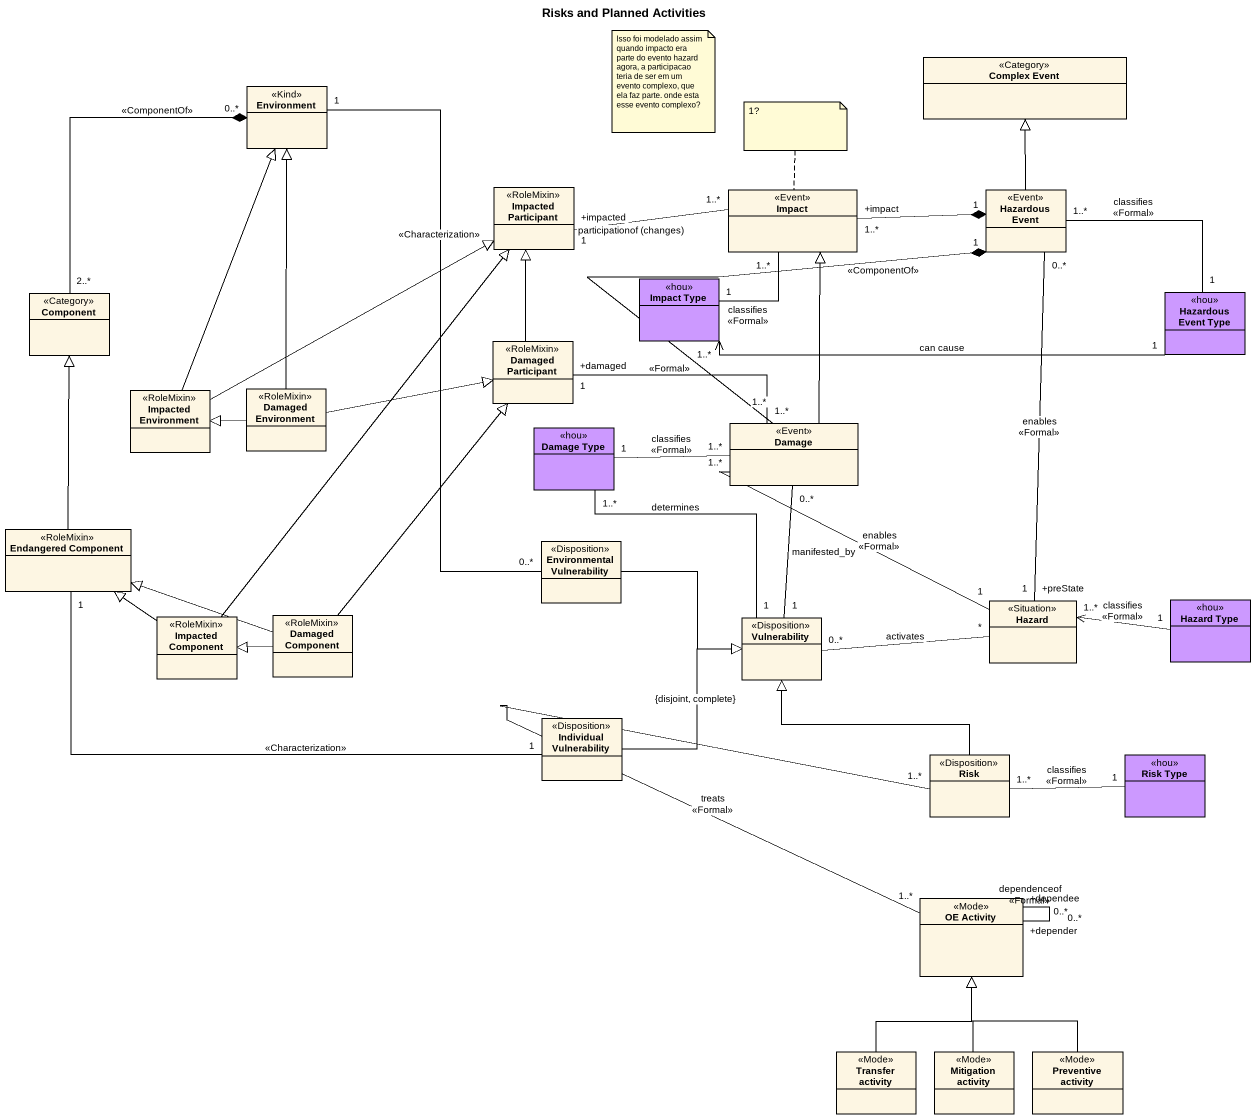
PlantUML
@startuml
title Risks and Planned Activities
hide circle
hide empty members
class "Complex Event" as Complex_Event <<Category>>
class Environment <<Kind>>
class "Impacted Participant" as Impacted_Participant <<RoleMixin>>
class Impact <<Event>>
class "Hazardous Event" as Hazardous_Event <<Event>>
class "Component" as Component_ <<Category>>
class "Impact Type" as Impact_Type <<hou>> #CC99FF
class "Hazardous Event Type" as Hazardous_Event_Type <<hou>> #CC99FF
class "Damaged Participant" as Damaged_Participant <<RoleMixin>>
class "Impacted Environment" as Impacted_Environment <<RoleMixin>>
class "Damaged Environment" as Damaged_Environment <<RoleMixin>>
class "Damage Type" as Damage_Type <<hou>> #CC99FF
class Damage <<Event>>
class "Endangered Component" as Endangered_Component <<RoleMixin>>
class "Environmental Vulnerability" as Environmental_Vulnerability <<Disposition>>
class "Impacted Component" as Impacted_Component <<RoleMixin>>
class "Damaged Component" as Damaged_Component <<RoleMixin>>
class Vulnerability <<Disposition>>
class Hazard <<Situation>>
class "Hazard Type" as Hazard_Type <<hou>> #CC99FF
class "Individual Vulnerability" as Individual_Vulnerability <<Disposition>>
class Risk <<Disposition>>
class "Risk Type" as Risk_Type <<hou>> #CC99FF
class "OE Activity" as OE_Activity <<Mode>>
class "Transfer activity" as Transfer_activity <<Mode>>
class "Mitigation activity" as Mitigation_activity <<Mode>>
class "Preventive activity" as Preventive_activity <<Mode>>
Environment "0..*" *-- "2..*" Component_ : <<ComponentOf>>
Environment "1" -- "0..*" Environmental_Vulnerability : <<Characterization>>
Impacted_Participant "+impacted\n1" -right- "1..*" Impact : participationof (changes)
Impact "1..*" -- "1" Impact_Type : classifies\n<<Formal>>
Hazardous_Event -up-|> Complex_Event
Hazardous_Event "1" *-left- "+impact\n1..*" Impact
Hazardous_Event "1..*" -right- "1" Hazardous_Event_Type : classifies\n<<Formal>>
Hazardous_Event "1" *-- "1..*" Damage : <<ComponentOf>>
Impact_Type "1..*" <-right- "1" Hazardous_Event_Type : can cause
Damaged_Participant -up-|> Impacted_Participant
Impacted_Environment -up-|> Environment
Impacted_Environment -right-|> Impacted_Participant
Damaged_Environment -up-|> Environment
Damaged_Environment -right-|> Damaged_Participant
Damaged_Environment -left-|> Impacted_Environment
Damage -up-|> Impact
Damage "1..*" -left- "+damaged\n1" Damaged_Participant : <<Formal>>
Damage "1..*" -left- "1" Damage_Type : classifies\n<<Formal>>
Damage "0..*" -- "1" Vulnerability : manifested_by
Endangered_Component -up-|> Component_
Environmental_Vulnerability -right-|> Vulnerability
Impacted_Component -up-|> Impacted_Participant
Impacted_Component -up-|> Endangered_Component
Damaged_Component -up-|> Damaged_Participant
Damaged_Component -left-|> Endangered_Component
Damaged_Component -left-|> Impacted_Component
Vulnerability "1" -up- "1..*" Damage_Type : determines
Hazard "+preState\n1" -up- "0..*" Hazardous_Event : enables\n<<Formal>>
Hazard "1" -up- "1..*" Damage : enables\n<<Formal>>
Hazard "*" -left- "0..*" Vulnerability : activates
Hazard_Type "1" -left-> "1..*" Hazard : classifies\n<<Formal>>
Individual_Vulnerability "1" -left- "1" Endangered_Component : <<Characterization>>
Individual_Vulnerability -right-|> Vulnerability : {disjoint, complete}
Risk -up-|> Vulnerability
Risk_Type "1" -left- "1..*" Risk : classifies\n<<Formal>>
OE_Activity "1..*" -up- "1..*" Risk : treats\n<<Formal>>
OE_Activity "+depender\n0..*" -- "+dependee\n0..*" OE_Activity : dependenceof\n<<Formal>>
Transfer_activity -up-|> OE_Activity
Mitigation_activity -up-|> OE_Activity
Preventive_activity -up-|> OE_Activity
note as N1
  Isso foi modelado assim quando impacto era parte do evento hazard
  agora, a participacao teria de ser em um evento complexo, que ela faz parte. onde esta esse evento complexo?
end note
note top of Impact : 1?
@enduml
